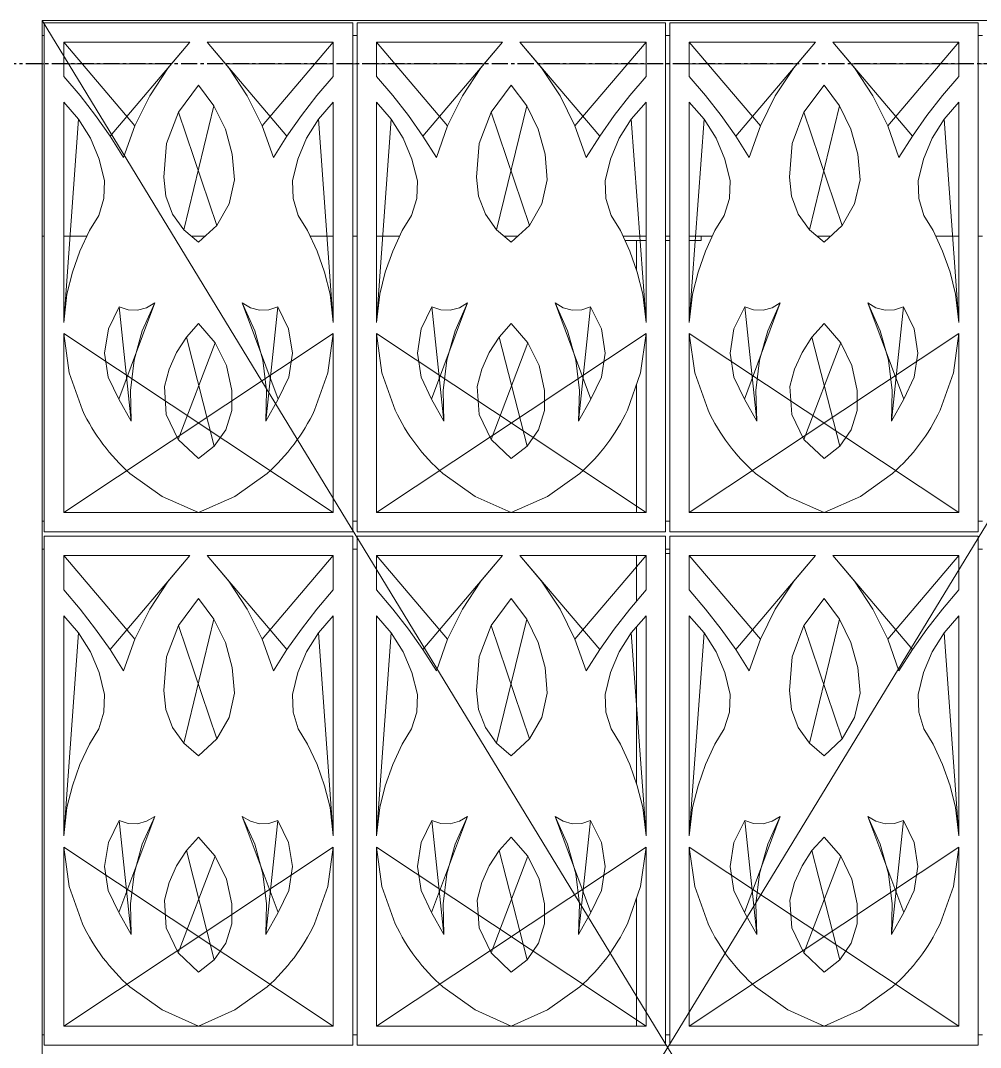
# Model space of a CAD drawing. Header units: millimetres. Extents: x -153298 to 620751, y -313239 to 250031.
# Drawn here: x 46608 to 48833, y -114285 to -111905 of the extents above; entities that cross this region are included whole.
import ezdxf

# ---------------------------------------------------------------- set-up
doc = ezdxf.new("R2010")
doc.units = ezdxf.units.MM
doc.linetypes.add('CENTER', pattern=[2, 1.25, -0.25, 0.25, -0.25])
doc.linetypes.add('XKITLINE00', pattern=[0])
doc.layers.add('000 - EXISTING_BUILDING_MAIN_COLOR_251', color=7, linetype='Continuous')
doc.layers.add('000 - EXISTING_BUILDING_MAIN_COLOR_3', color=7, linetype='Continuous')
doc.layers.add('Part', color=7, linetype='Continuous', lineweight=0)

# ---------------------------------------------------------------- blocks, each defined once
blk = doc.blocks.new('*A13031266')
at = {"layer": 'Part', "color": 7, "linetype": 'XKITLINE00', "lineweight": 0}
for p, q in [((424.457912, 36.822545), (424.497911, 36.822545)), ((424.857919, 36.822545), (425.285021, 36.822545)), ((427.226429, 36.822545), (427.477479, 36.822545)), ((429.430793, 36.822545), (429.857895, 36.822545)), ((430.217911, 36.822545), (430.297911, 36.822545)), ((430.657919, 36.822545), (431.085021, 36.822545)), ((433.026429, 36.822545), (433.277479, 36.822545)), ((435.230793, 36.822545), (435.657895, 36.822545)), ((436.017911, 36.822545), (436.097911, 36.822545)), ((436.457919, 36.822545), (436.885021, 36.822545)), ((438.826429, 36.822545), (439.077479, 36.822545)), ((441.030793, 36.822545), (441.457895, 36.822545)), ((441.817911, 36.822545), (441.897911, 36.822545))]:
    blk.add_line(p, q, dxfattribs=at)
blk = doc.blocks.new('*A17691722')
at = {"layer": '000 - EXISTING_BUILDING_MAIN_COLOR_3', "color": 7, "linetype": 'XKITLINE00', "lineweight": 0}
for p, q in [((447.657912, 40.822545), (424.457912, 2.742546)), ((424.457912, 40.822545), (447.657912, 2.742546)), ((424.457912, 40.822545), (424.457912, 2.742546)), ((424.457912, 40.822545), (447.657912, 40.822545))]:
    blk.add_line(p, q, dxfattribs=at)
blk = doc.blocks.new('*A17711724')
at = {"layer": 'Part', "color": 7, "linetype": 'XKITLINE00', "lineweight": 0}
for p, q in [((424.457912, 22.018517), (424.497911, 22.018517)), ((430.217911, 22.018517), (430.297911, 22.018517)), ((436.017911, 22.018517), (436.097911, 22.018517)), ((441.817911, 22.018517), (441.897911, 22.018517))]:
    blk.add_line(p, q, dxfattribs=at)
blk = doc.blocks.new('*A17721725')
at = {"layer": 'Part', "color": 7, "linetype": 'XKITLINE00', "lineweight": 0}
for p, q in [((424.457912, 31.538517), (424.497911, 31.538517)), ((430.217911, 31.538517), (430.297911, 31.538517)), ((436.017911, 31.538517), (436.097911, 31.538517)), ((441.817911, 31.538517), (441.897911, 31.538517)), ((424.457912, 31.018517), (424.497911, 31.018517)), ((430.217911, 31.018517), (430.297911, 31.018517)), ((436.017911, 31.018517), (436.097911, 31.018517)), ((441.817911, 31.018517), (441.897911, 31.018517))]:
    blk.add_line(p, q, dxfattribs=at)
blk = doc.blocks.new('*A17731726')
at = {"layer": 'Part', "color": 7, "linetype": 'XKITLINE00', "lineweight": 0}
for p, q in [((424.457912, 40.542517), (424.497911, 40.542517)), ((430.217911, 40.542517), (430.297911, 40.542517)), ((436.017911, 40.542517), (436.097911, 40.542517)), ((441.817911, 40.542517), (441.897911, 40.542517)), ((424.457912, 40.022517), (424.497911, 40.022517)), ((424.857919, 40.022517), (426.858658, 40.022517)), ((427.857156, 40.022517), (429.857895, 40.022517)), ((430.217911, 40.022517), (430.297911, 40.022517)), ((430.657919, 40.022517), (432.658658, 40.022517)), ((433.657156, 40.022517), (435.657895, 40.022517)), ((436.017911, 40.022517), (436.097911, 40.022517)), ((436.457919, 40.022517), (438.458658, 40.022517)), ((439.457156, 40.022517), (441.457895, 40.022517)), ((441.817911, 40.022517), (441.897911, 40.022517))]:
    blk.add_line(p, q, dxfattribs=at)
blk = doc.blocks.new('*A18271776')
at = {"layer": 'Part', "color": 7, "linetype": 'XKITLINE00', "lineweight": 0}
for p, q in [((422.497888, 38.821757), (422.497888, 40.022545)), ((422.497888, 34.655695), (422.497888, 34.659501)), ((422.497888, 31.698387), (422.497888, 32.932262)), ((422.497888, 29.301757), (422.497888, 30.902741)), ((422.497888, 25.135695), (422.497888, 25.139501)), ((422.497888, 22.178387), (422.497888, 23.412262)), ((422.497888, 19.781757), (422.497888, 21.382741)), ((422.497888, 15.615695), (422.497888, 15.619501)), ((422.497888, 12.658387), (422.497888, 13.892262)), ((422.497888, 10.261757), (422.497888, 11.862741)), ((422.554767, 8.822545), (423.257895, 8.822545)), ((423.617911, 8.822545), (423.657912, 8.822545)), ((424.457912, 8.822545), (424.497888, 8.822545))]:
    blk.add_line(p, q, dxfattribs=at)
blk = doc.blocks.new('*A18291778')
at = {"layer": '000 - EXISTING_BUILDING_MAIN_COLOR_251', "color": 7, "linetype": 'XKITLINE00', "lineweight": 0}
for p, q in [((430.217911, 40.782517), (424.497911, 40.782517)), ((424.497911, 40.782517), (424.497911, 31.342517)), ((430.217911, 31.342517), (430.217911, 40.782517)), ((430.297911, 31.342517), (430.297911, 40.782517)), ((430.297911, 40.782517), (436.017911, 40.782517)), ((436.017911, 40.782517), (436.017911, 31.342517)), ((441.817911, 40.782517), (436.097911, 40.782517)), ((436.097911, 40.782517), (436.097911, 31.342517)), ((441.817911, 31.342517), (441.817911, 40.782517)), ((424.857919, 40.422523), (427.197671, 40.423195)), ((424.857919, 40.422523), (426.177312, 38.870619)), ((424.857919, 39.785377), (424.857919, 40.422523)), ((427.197671, 40.423195), (425.718825, 38.678561)), ((427.197671, 40.423195), (426.795711, 39.94812)), ((427.518143, 40.423195), (428.996989, 38.678561)), ((427.920103, 39.94812), (427.518143, 40.423195)), ((427.518143, 40.423195), (429.857895, 40.422523)), ((429.857895, 40.422523), (428.538502, 38.870619)), ((429.857895, 40.422523), (429.857895, 39.785377)), ((430.657919, 40.422523), (432.997671, 40.423195)), ((430.657919, 40.422523), (431.977312, 38.870619)), ((430.657919, 39.785377), (430.657919, 40.422523)), ((432.997671, 40.423195), (431.518825, 38.678561)), ((432.997671, 40.423195), (432.595711, 39.94812)), ((433.318143, 40.423195), (434.796989, 38.678561)), ((433.720103, 39.94812), (433.318143, 40.423195)), ((433.318143, 40.423195), (435.657895, 40.422523)), ((435.657895, 40.422523), (434.338502, 38.870619)), ((435.657895, 40.422523), (435.657895, 39.785377)), ((436.457919, 40.422523), (438.797671, 40.423195)), ((436.457919, 40.422523), (437.777312, 38.870619)), ((436.457919, 39.785377), (436.457919, 40.422523)), ((438.797671, 40.423195), (437.318825, 38.678561)), ((438.797671, 40.423195), (438.395711, 39.94812)), ((439.118143, 40.423195), (440.596989, 38.678561)), ((439.520103, 39.94812), (439.118143, 40.423195)), ((439.118143, 40.423195), (441.457895, 40.422523)), ((441.457895, 40.422523), (440.138502, 38.870619)), ((441.457895, 40.422523), (441.457895, 39.785377)), ((426.795711, 39.94812), (426.453931, 39.428068)), ((428.261883, 39.428068), (427.920103, 39.94812)), ((432.595711, 39.94812), (432.253931, 39.428068)), ((434.061883, 39.428068), (433.720103, 39.94812)), ((438.395711, 39.94812), (438.053931, 39.428068)), ((439.861883, 39.428068), (439.520103, 39.94812)), ((425.162219, 39.43014), (424.857919, 39.785377)), ((426.984028, 39.126175), (427.357895, 39.625694)), ((427.357895, 39.625694), (427.644908, 39.241065)), ((429.553595, 39.43014), (429.857895, 39.785377)), ((430.962219, 39.43014), (430.657919, 39.785377)), ((432.784028, 39.126175), (433.157895, 39.625694)), ((433.157895, 39.625694), (433.444908, 39.241065)), ((435.353595, 39.43014), (435.657895, 39.785377)), ((436.762219, 39.43014), (436.457919, 39.785377)), ((438.584028, 39.126175), (438.957895, 39.625694)), ((438.957895, 39.625694), (439.244908, 39.241065)), ((441.153595, 39.43014), (441.457895, 39.785377)), ((425.449402, 39.060927), (425.162219, 39.43014)), ((426.453931, 39.428068), (426.177312, 38.870619)), ((428.538502, 38.870619), (428.261883, 39.428068)), ((429.553595, 39.43014), (429.266412, 39.060927)), ((431.249402, 39.060927), (430.962219, 39.43014)), ((432.253931, 39.428068), (431.977312, 38.870619)), ((434.338502, 38.870619), (434.061883, 39.428068)), ((435.353595, 39.43014), (435.066412, 39.060927)), ((437.049402, 39.060927), (436.762219, 39.43014)), ((438.053931, 39.428068), (437.777312, 38.870619)), ((440.138502, 38.870619), (439.861883, 39.428068)), ((441.153595, 39.43014), (440.866412, 39.060927)), ((424.857919, 39.306434), (424.857919, 35.226434)), ((425.132936, 38.992518), (424.857919, 39.306434)), ((427.644908, 39.241065), (427.084853, 36.941446)), ((427.644908, 39.241065), (427.856162, 38.810151)), ((429.582878, 38.992518), (429.857895, 39.306434)), ((429.857895, 35.226434), (429.857895, 39.306434)), ((430.657919, 39.306434), (430.657919, 35.226434)), ((430.932936, 38.992518), (430.657919, 39.306434)), ((433.444908, 39.241065), (432.884853, 36.941446)), ((433.444908, 39.241065), (433.656162, 38.810151)), ((435.382878, 38.992518), (435.657895, 39.306434)), ((435.657895, 39.306434), (435.657895, 35.226434)), ((436.457919, 39.306434), (436.457919, 35.226434)), ((436.732936, 38.992518), (436.457919, 39.306434)), ((439.244908, 39.241065), (438.684853, 36.941446)), ((439.244908, 39.241065), (439.456162, 38.810151)), ((441.182878, 38.992518), (441.457895, 39.306434)), ((441.457895, 35.226434), (441.457895, 39.306434)), ((425.718825, 38.678561), (425.449402, 39.060927)), ((426.763857, 38.542377), (426.984028, 39.126175)), ((426.984028, 39.126175), (427.695296, 37.023653)), ((429.266412, 39.060927), (428.996989, 38.678561)), ((431.518825, 38.678561), (431.249402, 39.060927)), ((432.563857, 38.542377), (432.784028, 39.126175)), ((432.784028, 39.126175), (433.495296, 37.023653)), ((435.066412, 39.060927), (434.796989, 38.678561)), ((437.318825, 38.678561), (437.049402, 39.060927)), ((438.363857, 38.542377), (438.584028, 39.126175)), ((438.584028, 39.126175), (439.295296, 37.023653)), ((440.866412, 39.060927), (440.596989, 38.678561)), ((424.857919, 35.226434), (425.132936, 38.992518)), ((425.132936, 38.992518), (425.354443, 38.638805)), ((426.177312, 38.870619), (425.969888, 38.283897)), ((428.745926, 38.283897), (428.538502, 38.870619)), ((429.361371, 38.638805), (429.582878, 38.992518)), ((429.582878, 38.992518), (429.857895, 35.226434)), ((430.932936, 38.992518), (430.657919, 35.226434)), ((430.932936, 38.992518), (431.154443, 38.638805)), ((431.977312, 38.870619), (431.769888, 38.283897)), ((434.545926, 38.283897), (434.338502, 38.870619)), ((435.161371, 38.638805), (435.382878, 38.992518)), ((435.382878, 38.992518), (435.657895, 35.226434)), ((436.457919, 35.226434), (436.732936, 38.992518)), ((436.732936, 38.992518), (436.954443, 38.638805)), ((437.777312, 38.870619), (437.569888, 38.283897)), ((440.345926, 38.283897), (440.138502, 38.870619)), ((440.961371, 38.638805), (441.182878, 38.992518)), ((441.182878, 38.992518), (441.457895, 35.226434)), ((425.969888, 38.283897), (425.718825, 38.678561)), ((427.856162, 38.810151), (427.984427, 38.347697)), ((428.996989, 38.678561), (428.745926, 38.283897)), ((431.769888, 38.283897), (431.518825, 38.678561)), ((433.656162, 38.810151), (433.784427, 38.347697)), ((434.796989, 38.678561), (434.545926, 38.283897)), ((437.569888, 38.283897), (437.318825, 38.678561)), ((439.456162, 38.810151), (439.584427, 38.347697)), ((440.596989, 38.678561), (440.345926, 38.283897)), ((425.354443, 38.638805), (425.516785, 38.254328)), ((426.714758, 37.920376), (426.763857, 38.542377)), ((429.199029, 38.254328), (429.361371, 38.638805)), ((431.154443, 38.638805), (431.316785, 38.254328)), ((432.514758, 37.920376), (432.563857, 38.542377)), ((434.999029, 38.254328), (435.161371, 38.638805)), ((436.954443, 38.638805), (437.116785, 38.254328)), ((438.314758, 37.920376), (438.363857, 38.542377)), ((440.799029, 38.254328), (440.961371, 38.638805)), ((428.025313, 37.869529), (427.984427, 38.347697)), ((433.825313, 37.869529), (433.784427, 38.347697)), ((439.625313, 37.869529), (439.584427, 38.347697)), ((425.615815, 37.848901), (425.516785, 38.254328)), ((429.099998, 37.848901), (429.199029, 38.254328)), ((431.415815, 37.848901), (431.316785, 38.254328)), ((434.899998, 37.848901), (434.999029, 38.254328)), ((437.215815, 37.848901), (437.116785, 38.254328)), ((440.699998, 37.848901), (440.799029, 38.254328)), ((426.752504, 37.565819), (426.714758, 37.920376)), ((432.552504, 37.565819), (432.514758, 37.920376)), ((438.352504, 37.565819), (438.314758, 37.920376)), ((425.615815, 37.848901), (425.603508, 37.521042)), ((428.025313, 37.869529), (427.924698, 37.421468)), ((429.112306, 37.521042), (429.099998, 37.848901)), ((431.415815, 37.848901), (431.403508, 37.521042)), ((433.825313, 37.869529), (433.724698, 37.421468)), ((434.912306, 37.521042), (434.899998, 37.848901)), ((437.215815, 37.848901), (437.203508, 37.521042)), ((439.625313, 37.869529), (439.524698, 37.421468)), ((440.712306, 37.521042), (440.699998, 37.848901)), ((425.603508, 37.521042), (425.50734, 37.207363)), ((426.878596, 37.232297), (426.752504, 37.565819)), ((429.208474, 37.207363), (429.112306, 37.521042)), ((431.403508, 37.521042), (431.30734, 37.207363)), ((432.678596, 37.232297), (432.552504, 37.565819)), ((435.008474, 37.207363), (434.912306, 37.521042)), ((437.203508, 37.521042), (437.10734, 37.207363)), ((438.478596, 37.232297), (438.352504, 37.565819)), ((440.808474, 37.207363), (440.712306, 37.521042)), ((427.924698, 37.421468), (427.695296, 37.023653)), ((433.724698, 37.421468), (433.495296, 37.023653)), ((439.524698, 37.421468), (439.295296, 37.023653)), ((425.333773, 36.928944), (425.50734, 37.207363)), ((427.084853, 36.941446), (426.878596, 37.232297)), ((429.382041, 36.928944), (429.208474, 37.207363)), ((431.133773, 36.928944), (431.30734, 37.207363)), ((432.884853, 36.941446), (432.678596, 37.232297)), ((435.182041, 36.928944), (435.008474, 37.207363)), ((436.933773, 36.928944), (437.10734, 37.207363)), ((438.684853, 36.941446), (438.478596, 37.232297)), ((440.982041, 36.928944), (440.808474, 37.207363)), ((427.357895, 36.712135), (427.084853, 36.941446)), ((427.695296, 37.023653), (427.357895, 36.712135)), ((433.157895, 36.712135), (432.884853, 36.941446)), ((433.495296, 37.023653), (433.157895, 36.712135)), ((438.957895, 36.712135), (438.684853, 36.941446)), ((439.295296, 37.023653), (438.957895, 36.712135)), ((425.333773, 36.928944), (425.159609, 36.548841)), ((429.556205, 36.548841), (429.382041, 36.928944)), ((431.133773, 36.928944), (430.959609, 36.548841)), ((435.356205, 36.548841), (435.182041, 36.928944)), ((436.933773, 36.928944), (436.759609, 36.548841)), ((441.156205, 36.548841), (440.982041, 36.928944)), ((425.159609, 36.548841), (425.021038, 36.154367)), ((429.694776, 36.154367), (429.556205, 36.548841)), ((430.959609, 36.548841), (430.821038, 36.154367)), ((435.494776, 36.154367), (435.356205, 36.548841)), ((436.759609, 36.548841), (436.621038, 36.154367)), ((441.294776, 36.154367), (441.156205, 36.548841)), ((425.021038, 36.154367), (424.919228, 35.748848)), ((429.796585, 35.748848), (429.694776, 36.154367)), ((430.821038, 36.154367), (430.719228, 35.748848)), ((435.596585, 35.748848), (435.494776, 36.154367)), ((436.621038, 36.154367), (436.519228, 35.748848)), ((441.396585, 35.748848), (441.294776, 36.154367)), ((424.919228, 35.748848), (424.857919, 35.226434)), ((429.857895, 35.226434), (429.796585, 35.748848)), ((430.719228, 35.748848), (430.657919, 35.226434)), ((435.657895, 35.226434), (435.596585, 35.748848)), ((436.519228, 35.748848), (436.457919, 35.226434)), ((441.457895, 35.226434), (441.396585, 35.748848)), ((425.687051, 35.105111), (425.886307, 35.511741)), ((426.545884, 35.585792), (425.881119, 33.801918)), ((425.886307, 35.511741), (426.108994, 33.396827)), ((425.886307, 35.511741), (426.05231, 35.45699)), ((426.05231, 35.45699), (426.22702, 35.451456)), ((426.22702, 35.451456), (426.396155, 35.495593)), ((426.545884, 35.585792), (426.31483, 35.069249)), ((426.396155, 35.495593), (426.545884, 35.585792)), ((428.16993, 35.585792), (428.834695, 33.801918)), ((428.400984, 35.069249), (428.16993, 35.585792)), ((428.16993, 35.585792), (428.319659, 35.495593)), ((428.319659, 35.495593), (428.488793, 35.451456)), ((428.488793, 35.451456), (428.663504, 35.45699)), ((428.829507, 35.511741), (428.60682, 33.396827)), ((428.663504, 35.45699), (428.829507, 35.511741)), ((428.829507, 35.511741), (429.028763, 35.105111)), ((431.487051, 35.105111), (431.686307, 35.511741)), ((432.345884, 35.585792), (431.681119, 33.801918)), ((431.686307, 35.511741), (431.908994, 33.396827)), ((431.686307, 35.511741), (431.85231, 35.45699)), ((431.85231, 35.45699), (432.02702, 35.451456)), ((432.02702, 35.451456), (432.196155, 35.495593)), ((432.345884, 35.585792), (432.11483, 35.069249)), ((432.196155, 35.495593), (432.345884, 35.585792)), ((433.96993, 35.585792), (434.634695, 33.801918)), ((434.200984, 35.069249), (433.96993, 35.585792)), ((433.96993, 35.585792), (434.119659, 35.495593)), ((434.119659, 35.495593), (434.288793, 35.451456)), ((434.288793, 35.451456), (434.463504, 35.45699)), ((434.629507, 35.511741), (434.40682, 33.396827)), ((434.463504, 35.45699), (434.629507, 35.511741)), ((434.629507, 35.511741), (434.828763, 35.105111)), ((437.287051, 35.105111), (437.486307, 35.511741)), ((438.145884, 35.585792), (437.481119, 33.801918)), ((437.486307, 35.511741), (437.708994, 33.396827)), ((437.486307, 35.511741), (437.65231, 35.45699)), ((437.65231, 35.45699), (437.82702, 35.451456)), ((437.82702, 35.451456), (437.996155, 35.495593)), ((438.145884, 35.585792), (437.91483, 35.069249)), ((437.996155, 35.495593), (438.145884, 35.585792)), ((439.76993, 35.585792), (440.434695, 33.801918)), ((440.000984, 35.069249), (439.76993, 35.585792)), ((439.76993, 35.585792), (439.919659, 35.495593)), ((439.919659, 35.495593), (440.088793, 35.451456)), ((440.088793, 35.451456), (440.263504, 35.45699)), ((440.429507, 35.511741), (440.20682, 33.396827)), ((440.263504, 35.45699), (440.429507, 35.511741)), ((440.429507, 35.511741), (440.628763, 35.105111)), ((425.617637, 34.657637), (425.687051, 35.105111)), ((426.31483, 35.069249), (426.163059, 34.524118)), ((427.132818, 34.952025), (427.357895, 35.20272)), ((427.357895, 35.20272), (427.665902, 34.84632)), ((428.552755, 34.524118), (428.400984, 35.069249)), ((429.028763, 35.105111), (429.098177, 34.657637)), ((431.417637, 34.657637), (431.487051, 35.105111)), ((432.11483, 35.069249), (431.963059, 34.524118)), ((432.932818, 34.952025), (433.157895, 35.20272)), ((433.157895, 35.20272), (433.465902, 34.84632)), ((434.352755, 34.524118), (434.200984, 35.069249)), ((434.828763, 35.105111), (434.898177, 34.657637)), ((437.217637, 34.657637), (437.287051, 35.105111)), ((437.91483, 35.069249), (437.763059, 34.524118)), ((438.732818, 34.952025), (438.957895, 35.20272)), ((438.957895, 35.20272), (439.265902, 34.84632)), ((440.152755, 34.524118), (440.000984, 35.069249)), ((440.628763, 35.105111), (440.698177, 34.657637)), ((424.857919, 35.018957), (429.857895, 31.698387)), ((429.857895, 35.018957), (424.857919, 31.698387)), ((424.857919, 31.698387), (424.857919, 35.018957)), ((424.857919, 35.018957), (424.959356, 34.289821)), ((426.94957, 34.66931), (427.132818, 34.952025)), ((427.665902, 34.84632), (426.982075, 33.054752)), ((427.132818, 34.952025), (427.651025, 32.930287)), ((427.665902, 34.84632), (427.87561, 34.424524)), ((429.756458, 34.289821), (429.857895, 35.018957)), ((429.857895, 35.018957), (429.857895, 31.698387)), ((430.657919, 35.018957), (435.657895, 31.698387)), ((435.657895, 35.018957), (430.657919, 31.698387)), ((430.657919, 31.698387), (430.657919, 35.018957)), ((430.657919, 35.018957), (430.759356, 34.289821)), ((432.74957, 34.66931), (432.932818, 34.952025)), ((433.465902, 34.84632), (432.782075, 33.054752)), ((432.932818, 34.952025), (433.451025, 32.930287)), ((433.465902, 34.84632), (433.67561, 34.424524)), ((435.556458, 34.289821), (435.657895, 35.018957)), ((435.657895, 35.018957), (435.657895, 31.698387)), ((436.457919, 35.018957), (441.457895, 31.698387)), ((441.457895, 35.018957), (436.457919, 31.698387)), ((436.457919, 31.698387), (436.457919, 35.018957)), ((436.457919, 35.018957), (436.559356, 34.289821)), ((438.54957, 34.66931), (438.732818, 34.952025)), ((439.265902, 34.84632), (438.582075, 33.054752)), ((438.732818, 34.952025), (439.251025, 32.930287)), ((439.265902, 34.84632), (439.47561, 34.424524)), ((441.356458, 34.289821), (441.457895, 35.018957)), ((441.457895, 35.018957), (441.457895, 31.698387)), ((425.684335, 34.20975), (425.617637, 34.657637)), ((426.812631, 34.361487), (426.94957, 34.66931)), ((429.098177, 34.657637), (429.031479, 34.20975)), ((431.484335, 34.20975), (431.417637, 34.657637)), ((432.612631, 34.361487), (432.74957, 34.66931)), ((434.898177, 34.657637), (434.831479, 34.20975)), ((437.284335, 34.20975), (437.217637, 34.657637)), ((438.412631, 34.361487), (438.54957, 34.66931)), ((440.698177, 34.657637), (440.631479, 34.20975)), ((426.163059, 34.524118), (426.093936, 33.962491)), ((428.621878, 33.962491), (428.552755, 34.524118)), ((431.963059, 34.524118), (431.893936, 33.962491)), ((434.421878, 33.962491), (434.352755, 34.524118)), ((437.763059, 34.524118), (437.693936, 33.962491)), ((440.221878, 33.962491), (440.152755, 34.524118)), ((424.959356, 34.289821), (425.205602, 33.59607)), ((426.725347, 34.036081), (426.812631, 34.361487)), ((427.87561, 34.424524), (427.973846, 33.96383)), ((429.510212, 33.59607), (429.756458, 34.289821)), ((430.759356, 34.289821), (431.005602, 33.59607)), ((432.525347, 34.036081), (432.612631, 34.361487)), ((433.67561, 34.424524), (433.773846, 33.96383)), ((435.310212, 33.59607), (435.556458, 34.289821)), ((436.559356, 34.289821), (436.805602, 33.59607)), ((438.325347, 34.036081), (438.412631, 34.361487)), ((439.47561, 34.424524), (439.573846, 33.96383)), ((441.110212, 33.59607), (441.356458, 34.289821)), ((425.881119, 33.801918), (425.684335, 34.20975)), ((429.031479, 34.20975), (428.834695, 33.801918)), ((431.681119, 33.801918), (431.484335, 34.20975)), ((434.831479, 34.20975), (434.634695, 33.801918)), ((437.481119, 33.801918), (437.284335, 34.20975)), ((440.631479, 34.20975), (440.434695, 33.801918)), ((426.093936, 33.962491), (426.108994, 33.396827)), ((426.761087, 33.521185), (426.725347, 34.036081)), ((427.97361, 33.591665), (427.973846, 33.96383)), ((428.60682, 33.396827), (428.621878, 33.962491)), ((431.893936, 33.962491), (431.908994, 33.396827)), ((432.561087, 33.521185), (432.525347, 34.036081)), ((433.77361, 33.591665), (433.773846, 33.96383)), ((434.40682, 33.396827), (434.421878, 33.962491)), ((437.693936, 33.962491), (437.708994, 33.396827)), ((438.361087, 33.521185), (438.325347, 34.036081)), ((439.57361, 33.591665), (439.573846, 33.96383)), ((440.20682, 33.396827), (440.221878, 33.962491)), ((426.108994, 33.396827), (425.881119, 33.801918)), ((428.834695, 33.801918), (428.60682, 33.396827)), ((431.908994, 33.396827), (431.681119, 33.801918)), ((434.634695, 33.801918), (434.40682, 33.396827)), ((437.708994, 33.396827), (437.481119, 33.801918)), ((440.434695, 33.801918), (440.20682, 33.396827)), ((426.982075, 33.054752), (426.761087, 33.521185)), ((427.97361, 33.591665), (427.862653, 33.236425)), ((432.782075, 33.054752), (432.561087, 33.521185)), ((433.77361, 33.591665), (433.662653, 33.236425)), ((438.582075, 33.054752), (438.361087, 33.521185)), ((439.57361, 33.591665), (439.462653, 33.236425)), ((427.862653, 33.236425), (427.651025, 32.930287)), ((433.662653, 33.236425), (433.451025, 32.930287)), ((439.462653, 33.236425), (439.251025, 32.930287)), ((427.357895, 32.700981), (426.982075, 33.054752)), ((433.157895, 32.700981), (432.782075, 33.054752)), ((438.957895, 32.700981), (438.582075, 33.054752)), ((427.651025, 32.930287), (427.357895, 32.700981)), ((433.451025, 32.930287), (433.157895, 32.700981)), ((439.251025, 32.930287), (438.957895, 32.700981)), ((426.086609, 32.425891), (426.685244, 31.997448)), ((428.03057, 31.997448), (428.629205, 32.425891)), ((431.886609, 32.425891), (432.485244, 31.997448)), ((433.83057, 31.997448), (434.429205, 32.425891)), ((437.686609, 32.425891), (438.285244, 31.997448)), ((439.63057, 31.997448), (440.229205, 32.425891)), ((426.685244, 31.997448), (427.357919, 31.698387)), ((427.357919, 31.698387), (428.03057, 31.997448)), ((432.485244, 31.997448), (433.157919, 31.698387)), ((433.157919, 31.698387), (433.83057, 31.997448)), ((438.285244, 31.997448), (438.957919, 31.698387)), ((438.957919, 31.698387), (439.63057, 31.997448)), ((429.857895, 31.698387), (424.857919, 31.698387)), ((435.657895, 31.698387), (430.657919, 31.698387)), ((441.457895, 31.698387), (436.457919, 31.698387)), ((424.497911, 31.342517), (430.217911, 31.342517)), ((430.217911, 31.262517), (424.497911, 31.262517)), ((424.497911, 31.262517), (424.497911, 21.822517)), ((430.217911, 21.822517), (430.217911, 31.262517)), ((436.017911, 31.342517), (430.297911, 31.342517)), ((436.017911, 31.262517), (430.297911, 31.262517)), ((430.297911, 31.262517), (430.297911, 21.822517)), ((436.017911, 21.822517), (436.017911, 31.262517)), ((436.097911, 31.342517), (441.817911, 31.342517)), ((436.097911, 21.822517), (436.097911, 31.262517)), ((436.097911, 31.262517), (441.817911, 31.262517)), ((441.817911, 31.262517), (441.817911, 21.822517)), ((424.857919, 30.902523), (427.197671, 30.903195)), ((424.857919, 30.902523), (426.177312, 29.350619)), ((424.857919, 30.265377), (424.857919, 30.902523)), ((427.197671, 30.903195), (425.718825, 29.158561)), ((427.197671, 30.903195), (426.795711, 30.42812)), ((427.518143, 30.903195), (428.996989, 29.158561)), ((427.920103, 30.42812), (427.518143, 30.903195)), ((427.518143, 30.903195), (429.857895, 30.902523)), ((429.857895, 30.902523), (428.538502, 29.350619)), ((429.857895, 30.902523), (429.857895, 30.265377)), ((430.657919, 30.902523), (432.997671, 30.903195)), ((430.657919, 30.902523), (431.977312, 29.350619)), ((430.657919, 30.265377), (430.657919, 30.902523)), ((432.997671, 30.903195), (431.518825, 29.158561)), ((432.997671, 30.903195), (432.595711, 30.42812)), ((433.318143, 30.903195), (434.796989, 29.158561)), ((433.720103, 30.42812), (433.318143, 30.903195)), ((433.318143, 30.903195), (435.657895, 30.902523)), ((435.657895, 30.902523), (434.338502, 29.350619)), ((435.657895, 30.902523), (435.657895, 30.265377)), ((436.457919, 30.902523), (438.797671, 30.903195)), ((436.457919, 30.902523), (437.777312, 29.350619)), ((436.457919, 30.265377), (436.457919, 30.902523)), ((438.797671, 30.903195), (437.318825, 29.158561)), ((438.797671, 30.903195), (438.395711, 30.42812)), ((439.118143, 30.903195), (440.596989, 29.158561)), ((439.520103, 30.42812), (439.118143, 30.903195)), ((439.118143, 30.903195), (441.457895, 30.902523)), ((441.457895, 30.902523), (440.138502, 29.350619)), ((441.457895, 30.902523), (441.457895, 30.265377)), ((426.795711, 30.42812), (426.453931, 29.908068)), ((428.261883, 29.908068), (427.920103, 30.42812)), ((432.595711, 30.42812), (432.253931, 29.908068)), ((434.061883, 29.908068), (433.720103, 30.42812)), ((438.395711, 30.42812), (438.053931, 29.908068)), ((439.861883, 29.908068), (439.520103, 30.42812)), ((425.162219, 29.91014), (424.857919, 30.265377)), ((426.984028, 29.606175), (427.357895, 30.105694)), ((427.357895, 30.105694), (427.644908, 29.721065)), ((429.553595, 29.91014), (429.857895, 30.265377)), ((430.962219, 29.91014), (430.657919, 30.265377)), ((432.784028, 29.606175), (433.157895, 30.105694)), ((433.157895, 30.105694), (433.444908, 29.721065)), ((435.353595, 29.91014), (435.657895, 30.265377)), ((436.762219, 29.91014), (436.457919, 30.265377)), ((438.584028, 29.606175), (438.957895, 30.105694)), ((438.957895, 30.105694), (439.244908, 29.721065)), ((441.153595, 29.91014), (441.457895, 30.265377)), ((425.449402, 29.540927), (425.162219, 29.91014)), ((426.453931, 29.908068), (426.177312, 29.350619)), ((428.538502, 29.350619), (428.261883, 29.908068)), ((429.553595, 29.91014), (429.266412, 29.540927)), ((431.249402, 29.540927), (430.962219, 29.91014)), ((432.253931, 29.908068), (431.977312, 29.350619)), ((434.338502, 29.350619), (434.061883, 29.908068)), ((435.353595, 29.91014), (435.066412, 29.540927)), ((437.049402, 29.540927), (436.762219, 29.91014)), ((438.053931, 29.908068), (437.777312, 29.350619)), ((440.138502, 29.350619), (439.861883, 29.908068)), ((441.153595, 29.91014), (440.866412, 29.540927)), ((424.857919, 29.786434), (424.857919, 25.706434)), ((425.132936, 29.472518), (424.857919, 29.786434)), ((427.644908, 29.721065), (427.084853, 27.421446)), ((427.644908, 29.721065), (427.856162, 29.290151)), ((429.582878, 29.472518), (429.857895, 29.786434)), ((429.857895, 25.706434), (429.857895, 29.786434)), ((430.657919, 29.786434), (430.657919, 25.706434)), ((430.932936, 29.472518), (430.657919, 29.786434)), ((433.444908, 29.721065), (432.884853, 27.421446)), ((433.444908, 29.721065), (433.656162, 29.290151)), ((435.382878, 29.472518), (435.657895, 29.786434)), ((435.657895, 25.706434), (435.657895, 29.786434)), ((436.457919, 29.786434), (436.457919, 25.706434)), ((436.732936, 29.472518), (436.457919, 29.786434)), ((439.244908, 29.721065), (438.684853, 27.421446)), ((439.244908, 29.721065), (439.456162, 29.290151)), ((441.182878, 29.472518), (441.457895, 29.786434)), ((441.457895, 29.786434), (441.457895, 25.706434)), ((425.718825, 29.158561), (425.449402, 29.540927)), ((426.763857, 29.022377), (426.984028, 29.606175)), ((426.984028, 29.606175), (427.695296, 27.503653)), ((429.266412, 29.540927), (428.996989, 29.158561)), ((431.518825, 29.158561), (431.249402, 29.540927)), ((432.563857, 29.022377), (432.784028, 29.606175)), ((432.784028, 29.606175), (433.495296, 27.503653)), ((435.066412, 29.540927), (434.796989, 29.158561)), ((437.318825, 29.158561), (437.049402, 29.540927)), ((438.363857, 29.022377), (438.584028, 29.606175)), ((438.584028, 29.606175), (439.295296, 27.503653)), ((440.866412, 29.540927), (440.596989, 29.158561)), ((424.857919, 25.706434), (425.132936, 29.472518)), ((425.132936, 29.472518), (425.354443, 29.118805)), ((426.177312, 29.350619), (425.969888, 28.763897)), ((428.745926, 28.763897), (428.538502, 29.350619)), ((429.361371, 29.118805), (429.582878, 29.472518)), ((429.582878, 29.472518), (429.857895, 25.706434)), ((430.657919, 25.706434), (430.932936, 29.472518)), ((430.932936, 29.472518), (431.154443, 29.118805)), ((431.977312, 29.350619), (431.769888, 28.763897)), ((434.545926, 28.763897), (434.338502, 29.350619)), ((435.161371, 29.118805), (435.382878, 29.472518)), ((435.382878, 29.472518), (435.657895, 25.706434)), ((436.732936, 29.472518), (436.457919, 25.706434)), ((436.732936, 29.472518), (436.954443, 29.118805)), ((437.777312, 29.350619), (437.569888, 28.763897)), ((440.345926, 28.763897), (440.138502, 29.350619)), ((440.961371, 29.118805), (441.182878, 29.472518)), ((441.182878, 29.472518), (441.457895, 25.706434)), ((425.969888, 28.763897), (425.718825, 29.158561)), ((427.856162, 29.290151), (427.984427, 28.827697)), ((428.996989, 29.158561), (428.745926, 28.763897)), ((431.769888, 28.763897), (431.518825, 29.158561)), ((433.656162, 29.290151), (433.784427, 28.827697)), ((434.796989, 29.158561), (434.545926, 28.763897)), ((437.569888, 28.763897), (437.318825, 29.158561)), ((439.456162, 29.290151), (439.584427, 28.827697)), ((440.596989, 29.158561), (440.345926, 28.763897)), ((425.354443, 29.118805), (425.516785, 28.734328)), ((426.714758, 28.400376), (426.763857, 29.022377)), ((429.199029, 28.734328), (429.361371, 29.118805)), ((431.154443, 29.118805), (431.316785, 28.734328)), ((432.514758, 28.400376), (432.563857, 29.022377)), ((434.999029, 28.734328), (435.161371, 29.118805)), ((436.954443, 29.118805), (437.116785, 28.734328)), ((438.314758, 28.400376), (438.363857, 29.022377)), ((440.799029, 28.734328), (440.961371, 29.118805)), ((428.025313, 28.349529), (427.984427, 28.827697)), ((433.825313, 28.349529), (433.784427, 28.827697)), ((439.625313, 28.349529), (439.584427, 28.827697)), ((425.615815, 28.328901), (425.516785, 28.734328)), ((429.099998, 28.328901), (429.199029, 28.734328)), ((431.415815, 28.328901), (431.316785, 28.734328)), ((434.899998, 28.328901), (434.999029, 28.734328)), ((437.215815, 28.328901), (437.116785, 28.734328)), ((440.699998, 28.328901), (440.799029, 28.734328)), ((426.752504, 28.045819), (426.714758, 28.400376)), ((432.552504, 28.045819), (432.514758, 28.400376)), ((438.352504, 28.045819), (438.314758, 28.400376)), ((425.615815, 28.328901), (425.603508, 28.001042)), ((428.025313, 28.349529), (427.924698, 27.901468)), ((429.112306, 28.001042), (429.099998, 28.328901)), ((431.415815, 28.328901), (431.403508, 28.001042)), ((433.825313, 28.349529), (433.724698, 27.901468)), ((434.912306, 28.001042), (434.899998, 28.328901)), ((437.215815, 28.328901), (437.203508, 28.001042)), ((439.625313, 28.349529), (439.524698, 27.901468)), ((440.712306, 28.001042), (440.699998, 28.328901)), ((425.603508, 28.001042), (425.50734, 27.687363)), ((426.878596, 27.712297), (426.752504, 28.045819)), ((429.208474, 27.687363), (429.112306, 28.001042)), ((431.403508, 28.001042), (431.30734, 27.687363)), ((432.678596, 27.712297), (432.552504, 28.045819)), ((435.008474, 27.687363), (434.912306, 28.001042)), ((437.203508, 28.001042), (437.10734, 27.687363)), ((438.478596, 27.712297), (438.352504, 28.045819)), ((440.808474, 27.687363), (440.712306, 28.001042)), ((427.924698, 27.901468), (427.695296, 27.503653)), ((433.724698, 27.901468), (433.495296, 27.503653)), ((439.524698, 27.901468), (439.295296, 27.503653)), ((425.333773, 27.408944), (425.50734, 27.687363)), ((427.084853, 27.421446), (426.878596, 27.712297)), ((429.382041, 27.408944), (429.208474, 27.687363)), ((431.133773, 27.408944), (431.30734, 27.687363)), ((432.884853, 27.421446), (432.678596, 27.712297)), ((435.182041, 27.408944), (435.008474, 27.687363)), ((436.933773, 27.408944), (437.10734, 27.687363)), ((438.684853, 27.421446), (438.478596, 27.712297)), ((440.982041, 27.408944), (440.808474, 27.687363)), ((427.357895, 27.192135), (427.084853, 27.421446)), ((427.695296, 27.503653), (427.357895, 27.192135)), ((433.157895, 27.192135), (432.884853, 27.421446)), ((433.495296, 27.503653), (433.157895, 27.192135)), ((438.957895, 27.192135), (438.684853, 27.421446)), ((439.295296, 27.503653), (438.957895, 27.192135)), ((425.333773, 27.408944), (425.159609, 27.028841)), ((429.556205, 27.028841), (429.382041, 27.408944)), ((431.133773, 27.408944), (430.959609, 27.028841)), ((435.356205, 27.028841), (435.182041, 27.408944)), ((436.933773, 27.408944), (436.759609, 27.028841)), ((441.156205, 27.028841), (440.982041, 27.408944)), ((425.159609, 27.028841), (425.021038, 26.634367)), ((429.694776, 26.634367), (429.556205, 27.028841)), ((430.959609, 27.028841), (430.821038, 26.634367)), ((435.494776, 26.634367), (435.356205, 27.028841)), ((436.759609, 27.028841), (436.621038, 26.634367)), ((441.294776, 26.634367), (441.156205, 27.028841)), ((425.021038, 26.634367), (424.919228, 26.228848)), ((429.796585, 26.228848), (429.694776, 26.634367)), ((430.821038, 26.634367), (430.719228, 26.228848)), ((435.596585, 26.228848), (435.494776, 26.634367)), ((436.621038, 26.634367), (436.519228, 26.228848)), ((441.396585, 26.228848), (441.294776, 26.634367)), ((424.919228, 26.228848), (424.857919, 25.706434)), ((429.857895, 25.706434), (429.796585, 26.228848)), ((430.719228, 26.228848), (430.657919, 25.706434)), ((435.657895, 25.706434), (435.596585, 26.228848)), ((436.519228, 26.228848), (436.457919, 25.706434)), ((441.457895, 25.706434), (441.396585, 26.228848)), ((425.687051, 25.585111), (425.886307, 25.991741)), ((426.545884, 26.065792), (425.881119, 24.281918)), ((425.886307, 25.991741), (426.108994, 23.876827)), ((425.886307, 25.991741), (426.05231, 25.93699)), ((426.05231, 25.93699), (426.22702, 25.931456)), ((426.22702, 25.931456), (426.396155, 25.975593)), ((426.545884, 26.065792), (426.31483, 25.549249)), ((426.396155, 25.975593), (426.545884, 26.065792)), ((428.16993, 26.065792), (428.834695, 24.281918)), ((428.400984, 25.549249), (428.16993, 26.065792)), ((428.16993, 26.065792), (428.319659, 25.975593)), ((428.319659, 25.975593), (428.488793, 25.931456)), ((428.488793, 25.931456), (428.663504, 25.93699)), ((428.829507, 25.991741), (428.60682, 23.876827)), ((428.663504, 25.93699), (428.829507, 25.991741)), ((428.829507, 25.991741), (429.028763, 25.585111)), ((431.487051, 25.585111), (431.686307, 25.991741)), ((432.345884, 26.065792), (431.681119, 24.281918)), ((431.686307, 25.991741), (431.908994, 23.876827)), ((431.686307, 25.991741), (431.85231, 25.93699)), ((431.85231, 25.93699), (432.02702, 25.931456)), ((432.02702, 25.931456), (432.196155, 25.975593)), ((432.345884, 26.065792), (432.11483, 25.549249)), ((432.196155, 25.975593), (432.345884, 26.065792)), ((433.96993, 26.065792), (434.634695, 24.281918)), ((434.200984, 25.549249), (433.96993, 26.065792)), ((433.96993, 26.065792), (434.119659, 25.975593)), ((434.119659, 25.975593), (434.288793, 25.931456)), ((434.288793, 25.931456), (434.463504, 25.93699)), ((434.629507, 25.991741), (434.40682, 23.876827)), ((434.463504, 25.93699), (434.629507, 25.991741)), ((434.629507, 25.991741), (434.828763, 25.585111)), ((437.287051, 25.585111), (437.486307, 25.991741)), ((438.145884, 26.065792), (437.481119, 24.281918)), ((437.486307, 25.991741), (437.708994, 23.876827)), ((437.486307, 25.991741), (437.65231, 25.93699)), ((437.65231, 25.93699), (437.82702, 25.931456)), ((437.82702, 25.931456), (437.996155, 25.975593)), ((438.145884, 26.065792), (437.91483, 25.549249)), ((437.996155, 25.975593), (438.145884, 26.065792)), ((439.76993, 26.065792), (440.434695, 24.281918)), ((440.000984, 25.549249), (439.76993, 26.065792)), ((439.76993, 26.065792), (439.919659, 25.975593)), ((439.919659, 25.975593), (440.088793, 25.931456)), ((440.088793, 25.931456), (440.263504, 25.93699)), ((440.429507, 25.991741), (440.20682, 23.876827)), ((440.263504, 25.93699), (440.429507, 25.991741)), ((440.429507, 25.991741), (440.628763, 25.585111)), ((425.617637, 25.137637), (425.687051, 25.585111)), ((426.31483, 25.549249), (426.163059, 25.004118)), ((427.132818, 25.432025), (427.357895, 25.68272)), ((427.357895, 25.68272), (427.665902, 25.32632)), ((428.552755, 25.004118), (428.400984, 25.549249)), ((429.028763, 25.585111), (429.098177, 25.137637)), ((431.417637, 25.137637), (431.487051, 25.585111)), ((432.11483, 25.549249), (431.963059, 25.004118)), ((432.932818, 25.432025), (433.157895, 25.68272)), ((433.157895, 25.68272), (433.465902, 25.32632)), ((434.352755, 25.004118), (434.200984, 25.549249)), ((434.828763, 25.585111), (434.898177, 25.137637)), ((437.217637, 25.137637), (437.287051, 25.585111)), ((437.91483, 25.549249), (437.763059, 25.004118)), ((438.732818, 25.432025), (438.957895, 25.68272)), ((438.957895, 25.68272), (439.265902, 25.32632)), ((440.152755, 25.004118), (440.000984, 25.549249)), ((440.628763, 25.585111), (440.698177, 25.137637)), ((424.857919, 25.498957), (429.857895, 22.178387)), ((429.857895, 25.498957), (424.857919, 22.178387)), ((424.857919, 22.178387), (424.857919, 25.498957)), ((424.857919, 25.498957), (424.959356, 24.769821)), ((426.94957, 25.14931), (427.132818, 25.432025)), ((427.665902, 25.32632), (426.982075, 23.534752)), ((427.132818, 25.432025), (427.651025, 23.410287)), ((427.665902, 25.32632), (427.87561, 24.904524)), ((429.756458, 24.769821), (429.857895, 25.498957)), ((429.857895, 25.498957), (429.857895, 22.178387)), ((430.657919, 25.498957), (435.657895, 22.178387)), ((435.657895, 25.498957), (430.657919, 22.178387)), ((430.657919, 22.178387), (430.657919, 25.498957)), ((430.657919, 25.498957), (430.759356, 24.769821)), ((432.74957, 25.14931), (432.932818, 25.432025)), ((433.465902, 25.32632), (432.782075, 23.534752)), ((432.932818, 25.432025), (433.451025, 23.410287)), ((433.465902, 25.32632), (433.67561, 24.904524)), ((435.556458, 24.769821), (435.657895, 25.498957)), ((435.657895, 25.498957), (435.657895, 22.178387)), ((436.457919, 25.498957), (441.457895, 22.178387)), ((441.457895, 25.498957), (436.457919, 22.178387)), ((436.457919, 22.178387), (436.457919, 25.498957)), ((436.457919, 25.498957), (436.559356, 24.769821)), ((438.54957, 25.14931), (438.732818, 25.432025)), ((439.265902, 25.32632), (438.582075, 23.534752)), ((438.732818, 25.432025), (439.251025, 23.410287)), ((439.265902, 25.32632), (439.47561, 24.904524)), ((441.356458, 24.769821), (441.457895, 25.498957)), ((441.457895, 25.498957), (441.457895, 22.178387)), ((425.684335, 24.68975), (425.617637, 25.137637)), ((426.812631, 24.841487), (426.94957, 25.14931)), ((429.098177, 25.137637), (429.031479, 24.68975)), ((431.484335, 24.68975), (431.417637, 25.137637)), ((432.612631, 24.841487), (432.74957, 25.14931)), ((434.898177, 25.137637), (434.831479, 24.68975)), ((437.284335, 24.68975), (437.217637, 25.137637)), ((438.412631, 24.841487), (438.54957, 25.14931)), ((440.698177, 25.137637), (440.631479, 24.68975)), ((426.163059, 25.004118), (426.093936, 24.442491)), ((428.621878, 24.442491), (428.552755, 25.004118)), ((431.963059, 25.004118), (431.893936, 24.442491)), ((434.421878, 24.442491), (434.352755, 25.004118)), ((437.763059, 25.004118), (437.693936, 24.442491)), ((440.221878, 24.442491), (440.152755, 25.004118)), ((424.959356, 24.769821), (425.205602, 24.07607)), ((426.725347, 24.516081), (426.812631, 24.841487)), ((427.87561, 24.904524), (427.973846, 24.44383)), ((429.510212, 24.07607), (429.756458, 24.769821)), ((430.759356, 24.769821), (431.005602, 24.07607)), ((432.525347, 24.516081), (432.612631, 24.841487)), ((433.67561, 24.904524), (433.773846, 24.44383)), ((435.310212, 24.07607), (435.556458, 24.769821)), ((436.559356, 24.769821), (436.805602, 24.07607)), ((438.325347, 24.516081), (438.412631, 24.841487)), ((439.47561, 24.904524), (439.573846, 24.44383)), ((441.110212, 24.07607), (441.356458, 24.769821)), ((425.881119, 24.281918), (425.684335, 24.68975)), ((429.031479, 24.68975), (428.834695, 24.281918)), ((431.681119, 24.281918), (431.484335, 24.68975)), ((434.831479, 24.68975), (434.634695, 24.281918)), ((437.481119, 24.281918), (437.284335, 24.68975)), ((440.631479, 24.68975), (440.434695, 24.281918)), ((426.093936, 24.442491), (426.108994, 23.876827)), ((426.761087, 24.001185), (426.725347, 24.516081)), ((427.97361, 24.071665), (427.973846, 24.44383)), ((428.60682, 23.876827), (428.621878, 24.442491)), ((431.893936, 24.442491), (431.908994, 23.876827)), ((432.561087, 24.001185), (432.525347, 24.516081)), ((433.77361, 24.071665), (433.773846, 24.44383)), ((434.40682, 23.876827), (434.421878, 24.442491)), ((437.693936, 24.442491), (437.708994, 23.876827)), ((438.361087, 24.001185), (438.325347, 24.516081)), ((439.57361, 24.071665), (439.573846, 24.44383)), ((440.20682, 23.876827), (440.221878, 24.442491)), ((426.108994, 23.876827), (425.881119, 24.281918)), ((428.834695, 24.281918), (428.60682, 23.876827)), ((431.908994, 23.876827), (431.681119, 24.281918)), ((434.634695, 24.281918), (434.40682, 23.876827)), ((437.708994, 23.876827), (437.481119, 24.281918)), ((440.434695, 24.281918), (440.20682, 23.876827)), ((426.982075, 23.534752), (426.761087, 24.001185)), ((427.97361, 24.071665), (427.862653, 23.716425)), ((432.782075, 23.534752), (432.561087, 24.001185)), ((433.77361, 24.071665), (433.662653, 23.716425)), ((438.582075, 23.534752), (438.361087, 24.001185)), ((439.57361, 24.071665), (439.462653, 23.716425)), ((427.862653, 23.716425), (427.651025, 23.410287)), ((433.662653, 23.716425), (433.451025, 23.410287)), ((439.462653, 23.716425), (439.251025, 23.410287)), ((427.357895, 23.180981), (426.982075, 23.534752)), ((433.157895, 23.180981), (432.782075, 23.534752)), ((438.957895, 23.180981), (438.582075, 23.534752)), ((427.651025, 23.410287), (427.357895, 23.180981)), ((433.451025, 23.410287), (433.157895, 23.180981)), ((439.251025, 23.410287), (438.957895, 23.180981)), ((426.086609, 22.905891), (426.685244, 22.477448)), ((428.03057, 22.477448), (428.629205, 22.905891)), ((431.886609, 22.905891), (432.485244, 22.477448)), ((433.83057, 22.477448), (434.429205, 22.905891)), ((437.686609, 22.905891), (438.285244, 22.477448)), ((439.63057, 22.477448), (440.229205, 22.905891)), ((426.685244, 22.477448), (427.357919, 22.178387)), ((427.357919, 22.178387), (428.03057, 22.477448)), ((432.485244, 22.477448), (433.157919, 22.178387)), ((433.157919, 22.178387), (433.83057, 22.477448)), ((438.285244, 22.477448), (438.957919, 22.178387)), ((438.957919, 22.178387), (439.63057, 22.477448)), ((429.857895, 22.178387), (424.857919, 22.178387)), ((435.657895, 22.178387), (430.657919, 22.178387)), ((441.457895, 22.178387), (436.457919, 22.178387)), ((424.497911, 21.822517), (430.217911, 21.822517)), ((430.297911, 21.822517), (436.017911, 21.822517)), ((441.817911, 21.822517), (436.097911, 21.822517))]:
    blk.add_line(p, q, dxfattribs=at)
for centre, start, end in [((428.490858, 35.152746), 205.353329, 228.597597), ((426.224956, 35.152746), 311.402403, 334.646671), ((434.290858, 35.152746), 205.353329, 228.597597), ((432.024956, 35.152746), 311.402403, 334.646671), ((440.090858, 35.152746), 205.353329, 228.597597), ((437.824956, 35.152746), 311.402403, 334.646671), ((428.490858, 25.632746), 205.353329, 228.597597), ((426.224956, 25.632746), 311.402403, 334.646671), ((434.290858, 25.632746), 205.353329, 228.597597), ((432.024956, 25.632746), 311.402403, 334.646671), ((440.090858, 25.632746), 205.353329, 228.597597), ((437.824956, 25.632746), 311.402403, 334.646671)]:
    blk.add_arc(centre, 3.635402, start, end, dxfattribs=at)
blk = doc.blocks.new('*A18481797')
at = {"layer": 'Part', "color": 7, "linetype": 'XKITLINE00', "lineweight": 0}
for p, q in [((435.477855, 36.202535), (435.477855, 36.742545)), ((435.477855, 31.698387), (435.477855, 34.068372)), ((435.477855, 30.0552), (435.477855, 30.902575)), ((435.477855, 26.682535), (435.477855, 29.580929)), ((435.477855, 22.178387), (435.477855, 24.548372)), ((435.477855, 20.5352), (435.477855, 21.382575)), ((435.477855, 17.162535), (435.477855, 20.060929)), ((435.477855, 12.658387), (435.477855, 15.028372)), ((435.477855, 11.0152), (435.477855, 11.862575)), ((435.477855, 10.42254), (435.477855, 10.540929))]:
    blk.add_line(p, q, dxfattribs=at)
blk = doc.blocks.new('*A18561805')
at = {"layer": 'Part', "color": 7, "linetype": 'XKITLINE00', "lineweight": 0}
blk.add_line((436.017911, 30.938517), (436.097911, 30.938517), dxfattribs=at)
blk = doc.blocks.new('*A18601809')
at = {"layer": 'Part', "color": 7, "linetype": 'XKITLINE00', "lineweight": 0}
for p, q in [((435.230793, 36.822545), (435.657895, 36.822545)), ((436.017911, 36.822545), (436.097911, 36.822545)), ((436.457919, 36.822545), (436.6778, 36.822545)), ((436.6778, 36.822545), (436.6778, 36.742545)), ((435.267449, 36.742545), (435.657895, 36.742545)), ((436.017911, 36.742545), (436.097911, 36.742545)), ((436.457919, 36.742545), (436.6778, 36.742545))]:
    blk.add_line(p, q, dxfattribs=at)

msp = doc.modelspace()

# ---------------------------------------------------------------- linework, layer by layer
at = {"color": 7, "linetype": 'CENTER', "ltscale": 30}
msp.add_line((59557.5016, -112004.9884), (24877.4489, -112004.9884), dxfattribs=at)

# ---------------------------------------------------------------- block references
at = {"color": 7, "lineweight": 0, "xscale": 125, "yscale": 125, "zscale": 125}
for name in ['*A17691722', '*A18291778', '*A17731726', '*A13031266', '*A18271776', '*A18601809', '*A18481797', '*A17721725', '*A18561805', '*A17711724']:
    msp.add_blockref(name, (-6399.4671, -117007.8065), dxfattribs=at)

doc.saveas('drawing.dxf')
